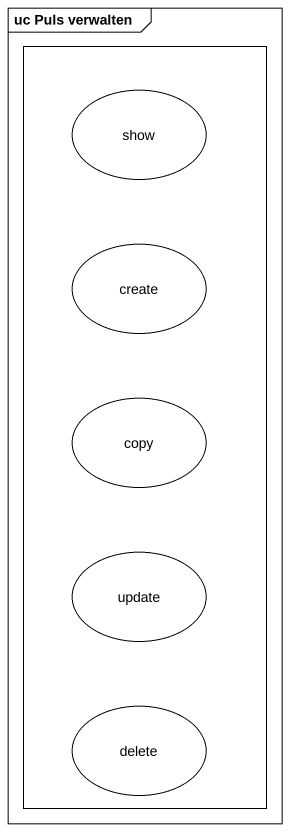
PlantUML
@startuml
mainframe uc Puls verwalten
rectangle " " as rectangle1 {
  usecase "show" as show_
  usecase "create" as create_
  usecase copy
  usecase update
  usecase delete
}
@enduml
